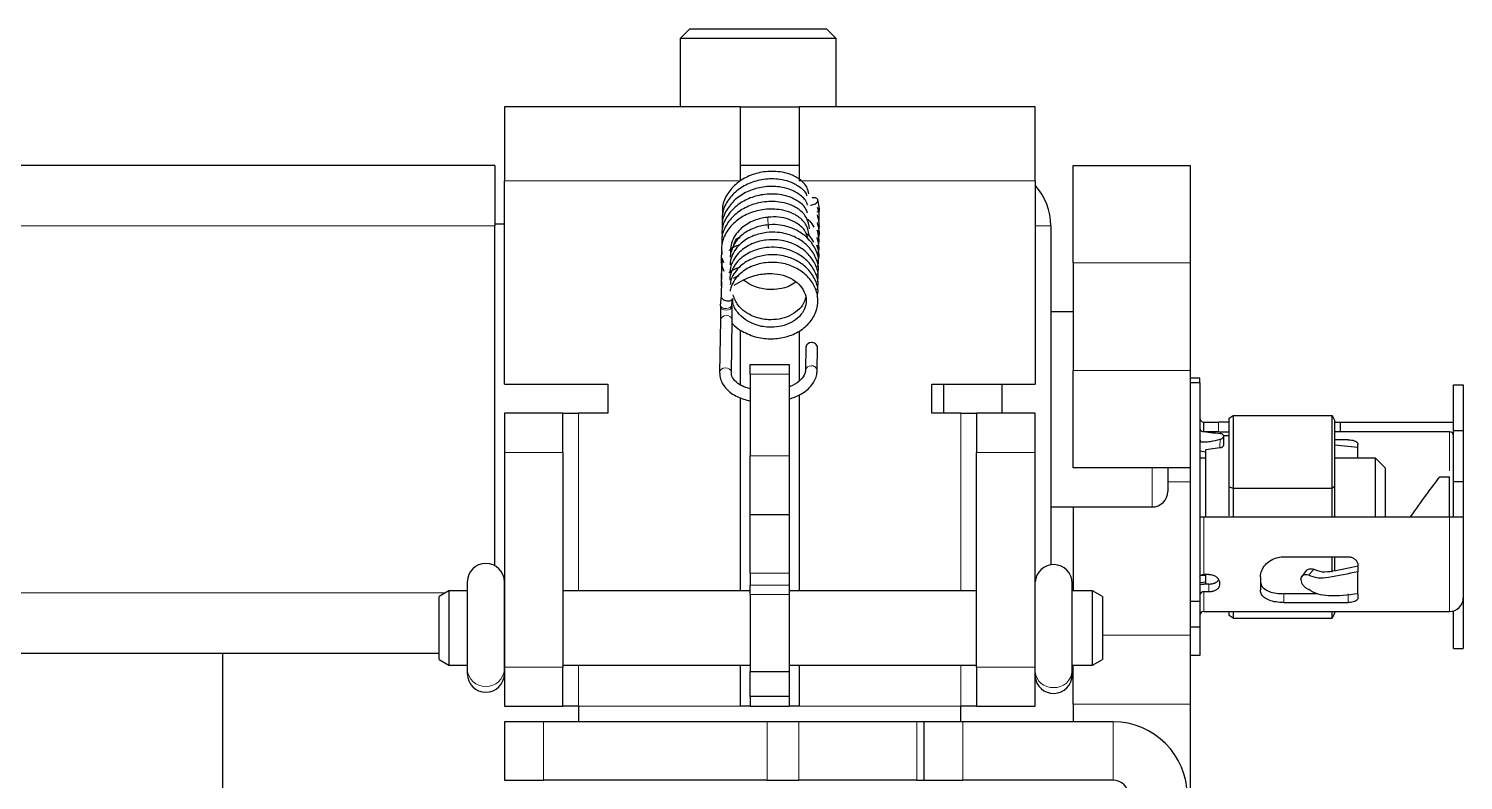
# Model space of a CAD drawing. Header units: millimetres. Extents: x -615 to 971, y 528 to 2003.
# Drawn here: x -76.4 to -2.9, y 574.2 to 612.7 of the extents above; entities that cross this region are included whole.
import ezdxf

# ---------------------------------------------------------------- set-up
doc = ezdxf.new("R2010")
doc.units = ezdxf.units.MM

msp = doc.modelspace()

# ---------------------------------------------------------------- linework, layer by layer
at = {"color": 7, "linetype": 'Continuous', "lineweight": 25}
for p, q in [((-42.558, 612.726), (-43.058, 612.226)), ((-42.558, 612.726), (-38.754, 612.726)), ((-38.754, 612.726), (-35.558, 612.726)), ((-35.058, 612.226), (-35.558, 612.726)), ((-43.058, 612.226), (-43.058, 608.726)), ((-38.711, 612.226), (-43.058, 612.226)), ((-35.058, 612.226), (-38.711, 612.226)), ((-35.058, 608.726), (-35.058, 612.226)), ((-52.058, 608.726), (-52.058, 604.926)), ((-39.958, 608.726), (-52.058, 608.726)), ((-39.958, 604.926), (-39.958, 608.726)), ((-39.958, 608.726), (-36.958, 608.726)), ((-24.858, 608.726), (-36.958, 608.726)), ((-36.958, 608.726), (-36.958, 604.926)), ((-24.858, 604.926), (-24.858, 608.726)), ((-52.558, 605.726), (-481.558, 605.726)), ((-52.558, 605.726), (-52.558, 602.626)), ((-36.958, 605.726), (-39.958, 605.726)), ((-22.908, 605.726), (-16.908, 605.726)), ((-22.908, 600.726), (-22.908, 605.726)), ((-16.908, 605.726), (-16.908, 600.726)), ((-52.058, 594.526), (-52.058, 604.926)), ((-24.858, 604.926), (-24.858, 594.526)), ((-35.911, 603.495), (-36.002, 603.973)), ((-35.907, 603.415), (-35.911, 603.495)), ((-35.905, 603.374), (-35.907, 603.415)), ((-52.558, 602.726), (-52.058, 602.726)), ((-52.558, 585.225), (-52.558, 602.626)), ((-24.058, 602.626), (-24.058, 585.263)), ((-40.223, 601.93), (-39.959, 602.077)), ((-40.919, 600.958), (-40.938, 600.269)), ((-40.915, 600.988), (-40.825, 600.757)), ((-40.933, 600.185), (-40.949, 599.534)), ((-40.926, 600.571), (-40.944, 599.878)), ((-40.321, 599.953), (-40.051, 600.106)), ((-22.908, 600.726), (-22.908, 595.226)), ((-16.908, 600.726), (-16.908, 595.226)), ((-40.94, 599.798), (-40.956, 599.097)), ((-40.946, 599.412), (-40.955, 599.026)), ((-40.951, 599.037), (-40.996, 598.554)), ((-40.396, 598.582), (-40.367, 598.9)), ((-40.996, 598.554), (-40.992, 598.474)), ((-40.393, 598.501), (-40.396, 598.582)), ((-22.908, 598.226), (-24.058, 598.226)), ((-40.979, 597.794), (-41.027, 595.118)), ((-40.427, 595.107), (-40.379, 597.783)), ((-39.958, 594.482), (-39.958, 597.285)), ((-36.958, 597.238), (-36.958, 594.681)), ((-36.609, 596.41), (-36.631, 595.221)), ((-36.031, 595.21), (-36.009, 596.399)), ((-39.458, 595.526), (-37.458, 595.526)), ((-39.458, 595.026), (-39.458, 595.526)), ((-39.458, 595.026), (-39.458, 590.842)), ((-37.458, 595.526), (-37.458, 595.026)), ((-37.458, 595.026), (-37.458, 590.842)), ((-36.63, 595.234), (-36.631, 595.221)), ((-22.908, 590.226), (-22.908, 595.226)), ((-16.908, 595.226), (-16.908, 590.226)), ((-52.058, 594.526), (-46.758, 594.526)), ((-46.758, 594.526), (-46.758, 593.026)), ((-30.158, 594.526), (-24.858, 594.526)), ((-30.158, 593.026), (-30.158, 594.526)), ((-29.558, 594.526), (-29.558, 593.026)), ((-26.558, 594.526), (-26.558, 593.026)), ((-16.408, 594.826), (-16.908, 594.826)), ((-16.408, 594.585), (-16.908, 594.585)), ((-16.408, 594.585), (-16.408, 594.826)), ((-16.408, 594.585), (-16.408, 583.404)), ((-3.408, 594.484), (-2.908, 594.484)), ((-3.408, 592.142), (-3.408, 594.484)), ((-2.908, 594.484), (-2.908, 592.142)), ((-39.958, 583.926), (-39.958, 593.821)), ((-36.958, 593.963), (-36.958, 583.926)), ((-49.058, 593.026), (-52.058, 593.026)), ((-52.058, 593.026), (-52.058, 591.026)), ((-49.058, 591.026), (-49.058, 593.026)), ((-49.058, 593.026), (-48.258, 593.026)), ((-46.758, 593.026), (-48.258, 593.026)), ((-28.658, 593.026), (-30.158, 593.026)), ((-28.658, 593.026), (-27.858, 593.026)), ((-27.858, 593.026), (-27.858, 591.026)), ((-24.858, 593.026), (-27.858, 593.026)), ((-24.858, 591.026), (-24.858, 593.026)), ((-14.908, 592.777), (-14.708, 592.919)), ((-14.908, 589.253), (-14.908, 592.777)), ((-14.708, 592.919), (-14.708, 589.195)), ((-14.708, 592.919), (-9.624, 592.919)), ((-9.624, 589.195), (-9.624, 592.919)), ((-9.624, 592.919), (-9.508, 592.672)), ((-16.208, 592.076), (-16.208, 592.576)), ((-16.208, 592.576), (-15.458, 592.576)), ((-15.458, 592.076), (-16.208, 592.076)), ((-14.908, 592.576), (-15.458, 592.576)), ((-15.458, 592.076), (-14.908, 592.076)), ((-9.508, 592.672), (-9.508, 589.295)), ((-9.508, 592.576), (-9.208, 592.576)), ((-9.208, 592.076), (-9.508, 592.076)), ((-9.208, 592.076), (-9.208, 592.576)), ((-9.208, 592.576), (-3.608, 592.576)), ((-3.608, 592.076), (-9.208, 592.076)), ((-3.408, 592.142), (-2.908, 592.142)), ((-3.408, 589.532), (-3.408, 592.142)), ((-2.908, 592.142), (-2.908, 589.532)), ((-15.394, 591.249), (-16.108, 591.149)), ((-15.208, 591.889), (-15.208, 591.814)), ((-14.908, 591.876), (-15.208, 591.876)), ((-8.808, 591.669), (-9.508, 591.669)), ((-8.308, 591.268), (-9.508, 591.386)), ((-8.308, 591.268), (-8.308, 591.431)), ((-8.308, 590.726), (-8.308, 591.268)), ((-52.058, 591.026), (-52.058, 580.026)), ((-49.058, 591.026), (-49.058, 580.026)), ((-39.458, 587.842), (-39.458, 590.842)), ((-37.458, 590.842), (-37.458, 587.842)), ((-27.858, 580.026), (-27.858, 591.026)), ((-24.858, 580.026), (-24.858, 591.026)), ((-16.408, 591.103), (-16.108, 591.06)), ((-16.108, 590.726), (-16.408, 590.726)), ((-16.108, 587.726), (-16.108, 591.149)), ((-7.408, 590.726), (-9.508, 590.726)), ((-6.908, 590.226), (-7.408, 590.726)), ((-7.408, 587.726), (-7.408, 590.726)), ((-16.908, 590.226), (-22.908, 590.226)), ((-18.058, 590.226), (-18.058, 589.026)), ((-16.908, 590.226), (-16.908, 589.514)), ((-6.908, 590.226), (-6.908, 587.726)), ((-4.108, 589.776), (-3.608, 589.776)), ((-16.908, 589.514), (-16.908, 581.656)), ((-14.908, 587.773), (-14.908, 589.253)), ((-14.908, 589.253), (-14.708, 589.195)), ((-14.708, 589.195), (-14.708, 587.726)), ((-14.708, 589.195), (-9.624, 589.195)), ((-9.624, 589.195), (-9.508, 589.295)), ((-9.624, 587.726), (-9.624, 589.195)), ((-9.508, 589.295), (-9.508, 587.755)), ((-3.408, 589.532), (-2.908, 589.532)), ((-3.408, 587.726), (-3.408, 589.532)), ((-2.908, 589.532), (-2.908, 587.726)), ((-39.458, 587.842), (-37.458, 587.842)), ((-39.458, 584.842), (-39.458, 587.842)), ((-37.458, 587.842), (-37.458, 584.842)), ((-24.058, 588.226), (-18.858, 588.226)), ((-22.908, 588.226), (-22.908, 583.926)), ((-16.408, 587.726), (-16.208, 587.726)), ((-16.208, 587.726), (-5.608, 587.726)), ((-9.537, 587.726), (-9.508, 587.755)), ((-5.608, 587.726), (-3.608, 587.726)), ((-3.608, 587.726), (-2.908, 587.726)), ((-2.908, 587.726), (-2.908, 583.576)), ((-12.108, 585.677), (-8.808, 585.677)), ((-9.624, 584.887), (-9.624, 585.677)), ((-9.508, 585.677), (-9.508, 584.948)), ((-39.458, 584.842), (-39.458, 584.225)), ((-37.458, 584.842), (-37.458, 584.225)), ((-16.367, 584.726), (-16.108, 584.726)), ((-15.958, 584.774), (-16.208, 584.774)), ((-16.108, 584.275), (-16.108, 584.774)), ((-13.308, 584.653), (-13.308, 583.975)), ((-10.959, 584.965), (-11.191, 584.671)), ((-10.918, 585.009), (-10.956, 584.963)), ((-8.308, 585.235), (-8.308, 584.91)), ((-8.308, 583.778), (-8.308, 584.91)), ((-54.908, 583.926), (-55.408, 583.638)), ((-53.962, 583.926), (-54.908, 583.926)), ((-54.908, 583.926), (-54.908, 580.126)), ((-53.962, 584.39), (-53.962, 579.903)), ((-52.062, 579.903), (-52.062, 584.39)), ((-52.058, 583.926), (-52.062, 583.926)), ((-39.458, 583.926), (-49.058, 583.926)), ((-39.458, 583.742), (-39.458, 584.225)), ((-37.458, 584.225), (-37.458, 583.742)), ((-27.858, 583.926), (-37.458, 583.926)), ((-22.96, 579.837), (-22.96, 584.325)), ((-21.908, 583.926), (-22.96, 583.926)), ((-21.408, 583.638), (-21.908, 583.926)), ((-21.908, 582.026), (-21.908, 583.926)), ((-16.408, 584.35), (-16.108, 584.393)), ((-15.958, 584.275), (-16.208, 584.275)), ((-15.408, 584.357), (-15.408, 584.238)), ((-11.236, 584.505), (-11.236, 584.534)), ((-55.408, 580.415), (-55.408, 583.638)), ((-39.458, 583.742), (-39.458, 579.8)), ((-37.458, 583.742), (-37.458, 579.8)), ((-21.408, 583.638), (-21.408, 582.026)), ((-16.908, 583.404), (-16.408, 583.404)), ((-16.408, 583.404), (-16.408, 582.094)), ((-15.958, 583.879), (-16.208, 583.879)), ((-10.389, 583.784), (-12.108, 583.784)), ((-12.108, 583.331), (-8.808, 583.331)), ((-8.308, 583.778), (-8.308, 583.566)), ((-2.908, 583.576), (-2.908, 580.969)), ((-16.208, 582.876), (-9.208, 582.876)), ((-14.908, 582.676), (-14.908, 582.876)), ((-14.708, 582.534), (-14.908, 582.676)), ((-14.708, 582.876), (-14.708, 582.534)), ((-14.708, 582.534), (-9.624, 582.534)), ((-9.624, 582.534), (-9.624, 582.876)), ((-9.508, 582.781), (-9.624, 582.534)), ((-9.508, 582.876), (-9.508, 582.781)), ((-9.208, 582.876), (-3.608, 582.876)), ((-3.408, 580.969), (-3.408, 582.906)), ((-21.908, 580.126), (-21.908, 582.026)), ((-21.408, 582.026), (-21.408, 580.415)), ((-16.908, 582.094), (-16.408, 582.094)), ((-16.408, 582.094), (-16.408, 580.626)), ((-16.908, 581.656), (-16.908, 578.12)), ((-3.408, 580.969), (-2.908, 580.969)), ((-55.408, 580.726), (-478.608, 580.726)), ((-66.508, 580.726), (-66.508, 567.326)), ((-55.408, 580.415), (-54.908, 580.126)), ((-21.908, 580.126), (-21.408, 580.415)), ((-16.408, 580.626), (-16.908, 580.626)), ((-54.908, 580.126), (-53.962, 580.126)), ((-53.962, 579.903), (-53.962, 579.69)), ((-52.062, 580.126), (-52.058, 580.126)), ((-52.062, 579.69), (-52.062, 579.903)), ((-52.058, 580.026), (-52.058, 578.026)), ((-49.058, 580.126), (-39.458, 580.126)), ((-49.058, 578.026), (-49.058, 580.026)), ((-39.958, 578.026), (-39.958, 580.126)), ((-39.458, 579.8), (-37.458, 579.8)), ((-39.458, 578.526), (-39.458, 579.8)), ((-37.458, 580.126), (-27.858, 580.126)), ((-37.458, 579.8), (-37.458, 578.526)), ((-36.958, 580.126), (-36.958, 578.026)), ((-27.858, 580.026), (-27.858, 578.026)), ((-24.858, 578.026), (-24.858, 580.026)), ((-22.96, 580.126), (-21.908, 580.126)), ((-22.96, 579.625), (-22.96, 579.837)), ((-22.908, 578.12), (-22.908, 580.126)), ((-52.058, 578.026), (-49.058, 578.026)), ((-48.258, 578.026), (-49.058, 578.026)), ((-48.258, 578.026), (-48.258, 577.226)), ((-39.458, 578.026), (-39.958, 578.026)), ((-37.458, 578.526), (-39.458, 578.526)), ((-39.458, 578.526), (-39.458, 578.026)), ((-39.458, 578.026), (-37.458, 578.026)), ((-37.458, 578.526), (-37.458, 578.026)), ((-36.958, 578.026), (-37.458, 578.026)), ((-27.858, 578.026), (-28.658, 578.026)), ((-28.658, 577.226), (-28.658, 578.026)), ((-27.858, 578.026), (-24.858, 578.026)), ((-22.908, 578.12), (-22.908, 577.226)), ((-16.908, 578.12), (-16.908, 573.503)), ((-52.058, 577.226), (-52.058, 574.226)), ((-50.058, 577.226), (-52.058, 577.226)), ((-38.6, 577.226), (-50.058, 577.226)), ((-36.961, 577.226), (-38.6, 577.226)), ((-30.92, 577.226), (-36.961, 577.226)), ((-30.558, 577.226), (-30.92, 577.226)), ((-30.558, 577.226), (-30.558, 574.226)), ((-28.558, 577.226), (-30.558, 577.226)), ((-20.858, 577.226), (-28.558, 577.226)), ((-52.058, 574.226), (-50.058, 574.226)), ((-38.6, 574.226), (-50.058, 574.226)), ((-38.6, 574.226), (-36.961, 574.226)), ((-30.92, 574.226), (-36.961, 574.226)), ((-30.92, 574.226), (-30.558, 574.226)), ((-30.558, 574.226), (-28.558, 574.226)), ((-20.858, 574.226), (-28.558, 574.226))]:
    msp.add_line(p, q, dxfattribs=at)
at = {"color": 8, "linetype": 'Continuous', "lineweight": 18}
for p, q in [((-52.058, 604.926), (-39.958, 604.926)), ((-36.958, 604.926), (-24.858, 604.926)), ((-52.558, 602.626), (-481.558, 602.626)), ((-24.858, 602.626), (-24.058, 602.626)), ((-16.908, 600.726), (-22.908, 600.726)), ((-37.458, 595.026), (-39.458, 595.026)), ((-22.908, 595.226), (-16.908, 595.226)), ((-48.258, 593.026), (-48.258, 583.926)), ((-28.658, 583.926), (-28.658, 593.026)), ((-15.458, 592.576), (-15.458, 592.076)), ((-3.608, 590.086), (-3.608, 592.076)), ((-52.058, 591.026), (-49.058, 591.026)), ((-39.458, 590.842), (-37.458, 590.842)), ((-27.858, 591.026), (-24.858, 591.026)), ((-18.858, 588.226), (-18.858, 590.226)), ((-16.908, 589.514), (-18.058, 589.514)), ((-16.208, 587.726), (-16.208, 584.774)), ((-3.608, 582.876), (-3.608, 587.726)), ((-37.458, 584.842), (-39.458, 584.842)), ((-39.458, 584.225), (-37.458, 584.225)), ((-15.958, 583.879), (-15.958, 584.275)), ((-55.082, 583.826), (-478.935, 583.826)), ((-37.458, 583.742), (-39.458, 583.742)), ((-16.208, 583.879), (-16.208, 582.876)), ((-12.108, 583.784), (-12.108, 583.331)), ((-8.808, 583.331), (-8.808, 583.784)), ((-21.408, 581.656), (-16.908, 581.656)), ((-49.058, 580.026), (-52.058, 580.026)), ((-48.258, 580.126), (-48.258, 578.026)), ((-28.658, 578.026), (-28.658, 580.126)), ((-24.858, 580.026), (-27.858, 580.026)), ((-48.258, 578.026), (-39.958, 578.026)), ((-36.958, 578.026), (-28.658, 578.026)), ((-16.908, 578.12), (-22.908, 578.12)), ((-50.058, 574.226), (-50.058, 577.226)), ((-38.6, 577.226), (-38.6, 574.226)), ((-36.961, 574.226), (-36.961, 577.226)), ((-30.92, 577.226), (-30.92, 574.226)), ((-28.558, 574.226), (-28.558, 577.226)), ((-20.858, 574.226), (-20.858, 577.226))]:
    msp.add_line(p, q, dxfattribs=at)
at = {"color": 8, "linetype": 'Continuous', "lineweight": 18, "flags": 128}
for points in [[(-40.996, 598.554), (-40.974, 598.493), (-40.91, 598.437), (-40.814, 598.4), (-40.699, 598.39)], [(-40.992, 598.474), (-40.971, 598.413), (-40.907, 598.357), (-40.81, 598.32), (-40.696, 598.309)], [(-40.699, 598.39), (-40.584, 598.406), (-40.486, 598.447), (-40.42, 598.506), (-40.396, 598.575), (-40.396, 598.581)], [(-40.696, 598.309), (-40.581, 598.325), (-40.483, 598.366), (-40.417, 598.426), (-40.393, 598.495), (-40.393, 598.501)], [(-40.69, 598.03), (-40.575, 598.014), (-40.475, 597.964), (-40.407, 597.887), (-40.379, 597.795), (-40.379, 597.783)], [(-40.739, 595.354), (-40.623, 595.338), (-40.523, 595.288), (-40.455, 595.211), (-40.428, 595.12), (-40.427, 595.11)]]:
    msp.add_lwpolyline(points, dxfattribs=at)
at = {"color": 7, "linetype": 'Continuous', "lineweight": 25, "flags": 128}
for points in [[(-3.608, 592.576), (-3.472, 592.563), (-3.408, 592.547)], [(-16.408, 584.652), (-16.404, 584.676), (-16.393, 584.699), (-16.375, 584.72), (-16.35, 584.738), (-16.319, 584.753), (-16.285, 584.765), (-16.247, 584.772), (-16.208, 584.774)], [(-16.408, 584.252), (-16.345, 584.265), (-16.208, 584.275)]]:
    msp.add_lwpolyline(points, dxfattribs=at)
at = {"color": 7, "linetype": 'Continuous', "lineweight": 25}
for centre, radius, start, end in [((-27.158, 602.626), 3.1, 0, 42.10345), ((-37.223, 602.685), 1.321, 180.03812, 188.14499), ((-36.341, 596.375), 0.271, 85.73425, 172.68849), ((-36.283, 596.373), 0.275, 5.44423, 97.76212), ((-16.208, 592.776), 0.2, 180, 270), ((-3.608, 591.876), 0.2, 0, 90), ((-16.309, 590.808), 0.0996, 183.92792, 234.46683), ((-18.858, 589.026), 0.8, 270, 360), ((-53.012, 584.39), 0.95, 0, 180), ((-23.91, 584.325), 0.95, 0, 176.43864), ((-16.227, 583.697), 0.183, 84.18756, 172.66613), ((-3.608, 583.576), 0.7, 270, 0), ((-16.208, 582.676), 0.2, 90, 180), ((-53.012, 579.69), 0.95, 180, 360), ((-23.91, 579.625), 0.95, 183.56136, 0), ((-20.858, 573.426), 3.8, 0, 90), ((-20.858, 573.426), 0.8, 0, 90)]:
    msp.add_arc(centre, radius, start, end, dxfattribs=at)
at = {"color": 8, "linetype": 'Continuous', "lineweight": 18}
for centre, radius, start, end in [((-32.547, 602.951), 6.004, 178.95899, 182.54389), ((-36.091, 603.511), 0.181, 283.90594, 354.86143), ((-36.043, 603.414), 0.136, 306.99505, 0.34312), ((-40.71, 597.759), 0.271, 85.73425, 172.68849), ((-40.759, 595.083), 0.271, 85.73561, 172.67092), ((-36.361, 595.183), 0.274, 86.00044, 169.28545), ((-36.305, 595.184), 0.275, 5.45357, 97.76132), ((-53.053, 579.948), 0.91, 182.83874, 272.58194), ((-52.971, 579.948), 0.91, 267.41806, 357.16126), ((-23.949, 579.887), 0.915, 186.49577, 272.45998), ((-23.869, 579.883), 0.91, 267.41806, 357.16126)]:
    msp.add_arc(centre, radius, start, end, dxfattribs=at)
at = {"color": 7, "linetype": 'Continuous', "lineweight": 25}
for points, knots in [([(-36.457, 604.26), (-36.479, 604.369), (-36.54, 604.667), (-36.896, 605.019), (-37.393, 605.281), (-38.025, 605.429), (-38.757, 605.426), (-39.523, 605.215), (-40.17, 604.831), (-40.647, 604.289), (-40.905, 603.732), (-40.887, 603.373), (-40.881, 603.245)], [0, 0, 0, 0, 0.061184, 0.167124, 0.262005, 0.341887, 0.468086, 0.582541, 0.696734, 0.81293, 0.933799, 1, 1, 1, 1]), ([(-36.53, 603.689), (-36.54, 603.73), (-36.596, 603.957), (-36.923, 604.248), (-37.415, 604.511), (-38.049, 604.657), (-38.781, 604.651), (-39.546, 604.438), (-40.191, 604.052), (-40.666, 603.509), (-40.921, 602.952), (-40.902, 602.594), (-40.895, 602.468)], [0, 0, 0, 0, 0.024449, 0.134638, 0.233267, 0.316321, 0.447647, 0.56667, 0.685347, 0.806277, 0.931998, 1, 1, 1, 1]), ([(-36.547, 604.164), (-36.55, 604.174), (-36.602, 604.368), (-36.916, 604.631), (-37.403, 604.897), (-38.037, 605.043), (-38.769, 605.039), (-39.535, 604.826), (-40.18, 604.442), (-40.657, 603.899), (-40.913, 603.342), (-40.894, 602.983), (-40.888, 602.857)], [0, 0, 0, 0, 0.006133, 0.118338, 0.2188, 0.30339, 0.437085, 0.558298, 0.679195, 0.8023, 0.930319, 1, 1, 1, 1]), ([(-36.416, 602.467), (-36.454, 602.668), (-36.527, 603.058), (-36.935, 603.484), (-37.44, 603.741), (-38.072, 603.885), (-38.805, 603.877), (-39.569, 603.661), (-40.212, 603.273), (-40.685, 602.728), (-40.936, 602.172), (-40.916, 601.816), (-40.909, 601.691)], [0, 0, 0, 0, 0.1062263, 0.2072719, 0.2976652, 0.3738035, 0.4942917, 0.6034203, 0.7121628, 0.8231288, 0.9384245, 1, 1, 1, 1]), ([(-36.53, 603.271), (-36.542, 603.324), (-36.6, 603.563), (-36.932, 603.864), (-37.427, 604.126), (-38.061, 604.271), (-38.793, 604.264), (-39.558, 604.049), (-40.201, 603.663), (-40.675, 603.119), (-40.928, 602.562), (-40.909, 602.205), (-40.902, 602.08)], [0, 0, 0, 0, 0.0311371, 0.1406211, 0.2385913, 0.3211011, 0.451619, 0.5698715, 0.6877423, 0.8079366, 0.9328576, 1, 1, 1, 1]), ([(-36.379, 603.691), (-36.35, 603.693), (-36.283, 603.695), (-36.175, 603.733), (-36.078, 603.792), (-36.013, 603.865), (-35.989, 603.94), (-36.01, 604.005), (-36.074, 604.051), (-36.169, 604.072), (-36.245, 604.061), (-36.283, 604.056)], [0, 0, 0, 0, 0.092276, 0.205742, 0.319207, 0.432673, 0.546138, 0.659604, 0.773069, 0.886535, 1, 1, 1, 1]), ([(-36.423, 602.081), (-36.461, 602.282), (-36.536, 602.674), (-36.946, 603.1), (-37.452, 603.356), (-38.084, 603.499), (-38.817, 603.49), (-39.581, 603.272), (-40.222, 602.883), (-40.696, 602.338), (-40.957, 601.735), (-40.928, 601.33), (-40.915, 601.157)], [0, 0, 0, 0, 0.104296, 0.202934, 0.291149, 0.365462, 0.483109, 0.589629, 0.695738, 0.804096, 0.916648, 1, 1, 1, 1]), ([(-38.55, 603.062), (-38.566, 603.061), (-38.804, 603.046), (-39.29, 602.92), (-39.838, 602.608), (-40.202, 602.215), (-40.403, 601.846), (-40.491, 601.452), (-40.475, 601.221), (-40.468, 601.104)], [0, 0, 0, 0, 0.01518, 0.217414, 0.450577, 0.582747, 0.72073, 0.859241, 1, 1, 1, 1]), ([(-36.504, 601.942), (-36.529, 602.057), (-36.595, 602.36), (-36.96, 602.715), (-37.462, 602.968), (-38.002, 603.101), (-38.364, 603.083), (-38.547, 603.074)], [0, 0, 0, 0, 0.151607, 0.400003, 0.622084, 0.809197, 1, 1, 1, 1]), ([(-35.986, 602.305), (-35.971, 602.339), (-35.902, 602.495), (-35.918, 602.801), (-35.98, 603.058), (-36.012, 603.187)], [0, 0, 0, 0, 0.121305, 0.558409, 1, 1, 1, 1]), ([(-35.937, 602.829), (-35.925, 602.946), (-35.901, 603.195), (-35.969, 603.442), (-36.005, 603.574)], [0, 0, 0, 0, 0.4686726, 1, 1, 1, 1]), ([(-36.007, 600.138), (-35.99, 600.214), (-35.924, 600.504), (-36.074, 601.013), (-36.436, 601.567), (-36.973, 601.982), (-37.532, 602.216), (-38.087, 602.313), (-38.654, 602.303), (-39.314, 602.148), (-39.86, 601.83), (-40.224, 601.435), (-40.418, 601.068), (-40.494, 600.78), (-40.489, 600.646), (-40.488, 600.628)], [0, 0, 0, 0, 0.039759, 0.151422, 0.260898, 0.359607, 0.457072, 0.522051, 0.602454, 0.695291, 0.802476, 0.863214, 0.9266, 0.990206, 1, 1, 1, 1]), ([(-36, 600.523), (-35.983, 600.598), (-35.917, 600.887), (-36.065, 601.396), (-36.426, 601.95), (-36.962, 602.366), (-37.52, 602.601), (-38.075, 602.699), (-38.642, 602.69), (-39.303, 602.536), (-39.849, 602.219), (-40.214, 601.825), (-40.409, 601.458), (-40.485, 601.17), (-40.48, 601.036), (-40.48, 601.018)], [0, 0, 0, 0, 0.039358, 0.151046, 0.260583, 0.359351, 0.456825, 0.521824, 0.60227, 0.695179, 0.802373, 0.863126, 0.926539, 0.990184, 1, 1, 1, 1]), ([(-36.524, 602.967), (-36.49, 602.938), (-36.35, 602.818), (-36.264, 602.675), (-36.2, 602.567)], [0, 0, 0, 0, 0.248613, 1, 1, 1, 1]), ([(-36.019, 601.485), (-35.996, 601.538), (-35.867, 601.832), (-35.954, 602.151), (-36.026, 602.414)], [0, 0, 0, 0, 0.176922, 1, 1, 1, 1]), ([(-35.992, 601.921), (-35.977, 601.955), (-35.858, 602.234), (-35.944, 602.536), (-36.019, 602.801)], [0, 0, 0, 0, 0.124356, 1, 1, 1, 1]), ([(-40.524, 601.373), (-40.521, 601.376), (-40.385, 601.542), (-40.193, 601.605), (-40.005, 601.667)], [0, 0, 0, 0, 0.019176, 1, 1, 1, 1]), ([(-36.021, 599.368), (-36.004, 599.446), (-35.939, 599.737), (-36.091, 600.248), (-36.457, 600.8), (-36.995, 601.214), (-37.556, 601.446), (-38.111, 601.541), (-38.678, 601.529), (-39.338, 601.372), (-39.882, 601.052), (-40.245, 600.656), (-40.437, 600.288), (-40.512, 600), (-40.506, 599.866), (-40.505, 599.848)], [0, 0, 0, 0, 0.04056, 0.152172, 0.261527, 0.360118, 0.457567, 0.522504, 0.602821, 0.695513, 0.802684, 0.863391, 0.926722, 0.99025, 1, 1, 1, 1]), ([(-36.014, 599.753), (-35.997, 599.83), (-35.932, 600.121), (-36.082, 600.631), (-36.446, 601.183), (-36.984, 601.598), (-37.544, 601.831), (-38.099, 601.927), (-38.666, 601.916), (-39.326, 601.76), (-39.871, 601.441), (-40.235, 601.046), (-40.428, 600.678), (-40.503, 600.39), (-40.497, 600.256), (-40.496, 600.238)], [0, 0, 0, 0, 0.040159, 0.151798, 0.261213, 0.359862, 0.45732, 0.522277, 0.602638, 0.695402, 0.80258, 0.863302, 0.926661, 0.990228, 1, 1, 1, 1]), ([(-40.311, 601.523), (-40.308, 601.588), (-40.303, 601.746), (-40.209, 601.886), (-40.153, 601.969)], [0, 0, 0, 0, 0.406229, 1, 1, 1, 1]), ([(-36.595, 602.247), (-36.541, 602.202), (-36.38, 602.067), (-36.28, 601.904), (-36.214, 601.794)], [0, 0, 0, 0, 0.3291409, 1, 1, 1, 1]), ([(-35.981, 600.849), (-35.977, 600.859), (-35.877, 601.109), (-35.96, 601.38), (-36.04, 601.641)], [0, 0, 0, 0, 0.03738, 1, 1, 1, 1]), ([(-35.997, 601.175), (-35.985, 601.203), (-35.872, 601.473), (-35.957, 601.766), (-36.033, 602.028)], [0, 0, 0, 0, 0.104944, 1, 1, 1, 1]), ([(-40.912, 601.345), (-40.946, 601.113), (-40.998, 600.76), (-40.858, 600.427), (-40.809, 600.312)], [0, 0, 0, 0, 0.654086, 1, 1, 1, 1]), ([(-36.028, 598.983), (-36.011, 599.062), (-35.946, 599.354), (-36.1, 599.865), (-36.467, 600.417), (-37.006, 600.83), (-37.567, 601.06), (-38.123, 601.155), (-38.691, 601.142), (-39.349, 600.984), (-39.895, 600.663), (-40.252, 600.267), (-40.44, 599.932), (-40.475, 599.716), (-40.49, 599.626)], [0, 0, 0, 0, 0.04217, 0.157055, 0.269578, 0.371023, 0.471345, 0.538179, 0.620825, 0.716182, 0.826515, 0.889, 0.954175, 1, 1, 1, 1]), ([(-40.543, 600.211), (-40.543, 600.211), (-40.404, 600.376), (-40.213, 600.441), (-40.024, 600.505)], [0, 0, 0, 0, 0.0043085, 1, 1, 1, 1]), ([(-40.382, 597.625), (-40.378, 597.62), (-40.274, 597.484), (-39.89, 597.223), (-39.25, 596.921), (-38.451, 596.808), (-37.687, 596.892), (-36.984, 597.168), (-36.418, 597.619), (-36.061, 598.202), (-35.952, 598.846), (-36.098, 599.482), (-36.479, 600.034), (-37.017, 600.445), (-37.579, 600.675), (-38.135, 600.769), (-38.703, 600.755), (-39.361, 600.596), (-39.907, 600.274), (-40.262, 599.878), (-40.443, 599.556), (-40.477, 599.354), (-40.49, 599.279)], [0, 0, 0, 0, 0.001739, 0.04451, 0.111438, 0.17172, 0.231589, 0.292281, 0.355433, 0.417856, 0.478483, 0.541525, 0.603252, 0.6589, 0.713959, 0.750631, 0.795969, 0.848267, 0.908822, 0.94311, 0.978867, 1, 1, 1, 1]), ([(-40.28, 599.591), (-40.127, 599.685), (-39.748, 599.916), (-39.2, 600.109), (-38.683, 600.181), (-38.26, 600.195), (-37.766, 600.118), (-37.25, 599.89), (-36.853, 599.551), (-36.618, 599.138), (-36.568, 598.696), (-36.701, 598.265), (-37.008, 597.886), (-37.455, 597.607), (-37.978, 597.448), (-38.466, 597.419), (-38.914, 597.475), (-39.327, 597.599), (-39.758, 597.829), (-40.134, 598.194), (-40.367, 598.585), (-40.356, 598.841), (-40.353, 598.914)], [0, 0, 0, 0, 0.057394, 0.141498, 0.174187, 0.201896, 0.256454, 0.310564, 0.365182, 0.421617, 0.477061, 0.530811, 0.586875, 0.64209, 0.692196, 0.74194, 0.774764, 0.814829, 0.860627, 0.913439, 0.975288, 1, 1, 1, 1]), ([(-37.129, 599.751), (-37.237, 599.676), (-37.476, 599.511), (-37.965, 599.379), (-38.451, 599.352), (-38.9, 599.411), (-39.306, 599.542), (-39.629, 599.696), (-39.763, 599.834), (-39.794, 599.865)], [0, 0, 0, 0, 0.150866, 0.334169, 0.516574, 0.636791, 0.783372, 0.95072, 1, 1, 1, 1]), ([(-40.946, 599.036), (-40.949, 599.029), (-40.962, 599.001), (-40.938, 598.942), (-40.876, 598.873), (-40.778, 598.816), (-40.701, 598.799), (-40.662, 598.79)], [0, 0, 0, 0, 0.07364, 0.30523, 0.53682, 0.76841, 1, 1, 1, 1]), ([(-40.662, 598.79), (-40.623, 598.787), (-40.546, 598.78), (-40.448, 598.806), (-40.382, 598.851), (-40.373, 598.892), (-40.368, 598.91)], [0, 0, 0, 0, 0.2620712, 0.5241424, 0.7862136, 1, 1, 1, 1]), ([(-36.629, 598.959), (-36.653, 598.859), (-36.711, 598.612), (-37.008, 598.271), (-37.45, 597.992), (-37.975, 597.834), (-38.463, 597.805), (-38.911, 597.862), (-39.325, 597.987), (-39.75, 598.218), (-40.147, 598.582), (-40.275, 598.909), (-40.343, 599.086)], [0, 0, 0, 0, 0.079664, 0.195766, 0.310074, 0.413804, 0.516835, 0.584804, 0.667751, 0.762541, 0.871932, 1, 1, 1, 1]), ([(-40.992, 598.474), (-40.99, 598.42), (-40.985, 598.315), (-40.981, 598.127), (-40.978, 597.956), (-40.978, 597.848), (-40.979, 597.805), (-40.979, 597.794)], [0, 0, 0, 0, 0.241788, 0.476448, 0.71323, 0.929509, 1, 1, 1, 1]), ([(-40.379, 597.783), (-40.379, 597.829), (-40.378, 597.923), (-40.38, 598.118), (-40.385, 598.326), (-40.39, 598.443), (-40.393, 598.501)], [0, 0, 0, 0, 0.24318, 0.501797, 0.749272, 1, 1, 1, 1]), ([(-41.027, 595.118), (-41.018, 595), (-40.994, 594.696), (-40.703, 594.249), (-40.182, 593.854), (-39.695, 593.719), (-39.458, 593.653)], [0, 0, 0, 0, 0.171378, 0.44156, 0.728252, 1, 1, 1, 1]), ([(-39.458, 594.278), (-39.607, 594.322), (-39.957, 594.426), (-40.296, 594.71), (-40.42, 594.944), (-40.426, 595.073), (-40.427, 595.107)], [0, 0, 0, 0, 0.240048, 0.562087, 0.882317, 1, 1, 1, 1]), ([(-36.631, 595.221), (-36.636, 595.168), (-36.652, 595.017), (-36.845, 594.743), (-37.151, 594.492), (-37.402, 594.41), (-37.458, 594.392)], [0, 0, 0, 0, 0.19706, 0.559349, 0.901347, 1, 1, 1, 1]), ([(-37.458, 593.756), (-37.251, 593.83), (-36.773, 594), (-36.281, 594.444), (-36.055, 594.889), (-36.036, 595.144), (-36.031, 595.21)], [0, 0, 0, 0, 0.259805, 0.600472, 0.896035, 1, 1, 1, 1]), ([(-16.408, 592.264), (-16.407, 592.245), (-16.405, 592.209), (-16.388, 592.159), (-16.352, 592.11), (-16.281, 592.099), (-16.233, 592.093), (-16.208, 592.09)], [0, 0, 0, 0, 0.195302, 0.377541, 0.538909, 0.761383, 1, 1, 1, 1]), ([(-16.101, 592.076), (-16.022, 592.067), (-15.771, 592.035), (-15.531, 592.007), (-15.366, 591.987)], [0, 0, 0, 0, 0.3134573, 1, 1, 1, 1]), ([(-15.208, 591.889), (-15.211, 591.901), (-15.216, 591.927), (-15.257, 591.959), (-15.31, 591.978), (-15.351, 591.985), (-15.366, 591.987)], [0, 0, 0, 0, 0.266311, 0.549123, 0.829777, 1, 1, 1, 1]), ([(-16.408, 591.704), (-16.407, 591.686), (-16.405, 591.65), (-16.388, 591.603), (-16.35, 591.557), (-16.274, 591.555), (-16.113, 591.558), (-15.801, 591.591), (-15.531, 591.656), (-15.366, 591.695)], [0, 0, 0, 0, 0.052051, 0.100621, 0.143629, 0.208426, 0.277664, 0.558659, 1, 1, 1, 1]), ([(-15.285, 591.281), (-15.298, 591.276), (-15.33, 591.261), (-15.37, 591.254), (-15.394, 591.249)], [0, 0, 0, 0, 0.40435, 1, 1, 1, 1]), ([(-15.366, 591.695), (-15.342, 591.703), (-15.293, 591.717), (-15.24, 591.752), (-15.212, 591.785), (-15.209, 591.806), (-15.208, 591.814)], [0, 0, 0, 0, 0.266331, 0.548449, 0.829136, 1, 1, 1, 1]), ([(-15.208, 591.383), (-15.211, 591.369), (-15.216, 591.343), (-15.249, 591.307), (-15.277, 591.288), (-15.285, 591.281)], [0, 0, 0, 0, 0.4045915, 0.8091756, 1, 1, 1, 1]), ([(-15.208, 591.814), (-15.208, 591.787), (-15.208, 591.716), (-15.208, 591.602), (-15.208, 591.485), (-15.208, 591.413), (-15.208, 591.383)], [0, 0, 0, 0, 0.190015, 0.497902, 0.793065, 1, 1, 1, 1]), ([(-8.808, 591.669), (-8.752, 591.667), (-8.64, 591.662), (-8.49, 591.625), (-8.377, 591.567), (-8.317, 591.499), (-8.311, 591.451), (-8.308, 591.431)], [0, 0, 0, 0, 0.214385, 0.428772, 0.643033, 0.856802, 1, 1, 1, 1]), ([(-5.608, 587.726), (-5.328, 588.121), (-4.828, 588.826), (-4.328, 589.486), (-4.108, 589.776)], [0, 0, 0, 0, 0.559911, 1, 1, 1, 1]), ([(-3.608, 587.726), (-3.608, 588.121), (-3.608, 588.826), (-3.608, 589.486), (-3.608, 589.776)], [0, 0, 0, 0, 0.559866, 1, 1, 1, 1]), ([(-13.308, 584.653), (-13.296, 584.759), (-13.271, 584.972), (-13.071, 585.278), (-12.774, 585.518), (-12.435, 585.656), (-12.205, 585.67), (-12.108, 585.677)], [0, 0, 0, 0, 0.212833, 0.42585, 0.635542, 0.846587, 1, 1, 1, 1]), ([(-8.808, 585.677), (-8.752, 585.672), (-8.64, 585.662), (-8.49, 585.584), (-8.377, 585.471), (-8.317, 585.347), (-8.311, 585.267), (-8.308, 585.235)], [0, 0, 0, 0, 0.214445, 0.428893, 0.643239, 0.857188, 1, 1, 1, 1]), ([(-15.958, 584.774), (-15.896, 584.769), (-15.773, 584.759), (-15.608, 584.685), (-15.484, 584.577), (-15.418, 584.461), (-15.411, 584.386), (-15.408, 584.357)], [0, 0, 0, 0, 0.214393, 0.428789, 0.643061, 0.856854, 1, 1, 1, 1]), ([(-10.832, 584.728), (-10.881, 584.74), (-10.978, 584.764), (-11.103, 584.744), (-11.193, 584.684), (-11.232, 584.606), (-11.235, 584.55), (-11.236, 584.534)], [0, 0, 0, 0, 0.225867, 0.451734, 0.677598, 0.903479, 1, 1, 1, 1]), ([(-10.918, 585.009), (-10.911, 585.014), (-10.876, 585.041), (-10.792, 585.067), (-10.677, 585.063), (-10.605, 585.042), (-10.582, 585.035)], [0, 0, 0, 0, 0.0886958, 0.4577393, 0.8266943, 1, 1, 1, 1]), ([(-8.308, 584.91), (-8.807, 584.802), (-9.478, 584.656), (-10.373, 584.545), (-10.677, 584.667), (-10.832, 584.728)], [0, 0, 0, 0, 0.587693, 0.790818, 1, 1, 1, 1]), ([(-8.308, 585.2), (-8.738, 585.103), (-9.329, 584.968), (-10.143, 584.854), (-10.434, 584.974), (-10.582, 585.035)], [0, 0, 0, 0, 0.56666, 0.780905, 1, 1, 1, 1]), ([(-15.958, 584.275), (-15.896, 584.279), (-15.772, 584.286), (-15.61, 584.345), (-15.496, 584.419), (-15.464, 584.48), (-15.453, 584.502)], [0, 0, 0, 0, 0.28124, 0.562484, 0.843527, 1, 1, 1, 1]), ([(-15.408, 584.238), (-15.414, 584.196), (-15.426, 584.111), (-15.52, 584.004), (-15.659, 583.925), (-15.814, 583.885), (-15.917, 583.88), (-15.958, 583.879)], [0, 0, 0, 0, 0.214305, 0.42865, 0.642279, 0.856223, 1, 1, 1, 1]), ([(-13.308, 584.444), (-13.296, 584.359), (-13.272, 584.188), (-13.073, 583.993), (-12.778, 583.861), (-12.439, 583.794), (-12.207, 583.787), (-12.108, 583.784)], [0, 0, 0, 0, 0.212376, 0.424979, 0.633479, 0.843609, 1, 1, 1, 1]), ([(-12.108, 583.331), (-12.243, 583.336), (-12.513, 583.347), (-12.872, 583.438), (-13.142, 583.587), (-13.287, 583.775), (-13.302, 583.916), (-13.308, 583.975)], [0, 0, 0, 0, 0.213238, 0.42649, 0.63916, 0.849598, 1, 1, 1, 1]), ([(-11.236, 584.505), (-11.231, 584.464), (-11.221, 584.38), (-11.146, 584.245), (-11.035, 584.121), (-10.922, 584.039), (-10.853, 584.005), (-10.832, 583.995)], [0, 0, 0, 0, 0.225883, 0.451767, 0.67765, 0.903524, 1, 1, 1, 1]), ([(-8.308, 583.778), (-8.807, 583.715), (-9.478, 583.63), (-10.373, 583.736), (-10.677, 583.908), (-10.832, 583.995)], [0, 0, 0, 0, 0.587693, 0.790818, 1, 1, 1, 1]), ([(-8.308, 583.566), (-8.314, 583.537), (-8.325, 583.48), (-8.41, 583.411), (-8.537, 583.36), (-8.677, 583.335), (-8.771, 583.332), (-8.808, 583.331)], [0, 0, 0, 0, 0.214373, 0.428779, 0.642592, 0.856666, 1, 1, 1, 1])]:
    msp.add_open_spline(points, degree=3, knots=knots, dxfattribs=at)
at = {"color": 8, "linetype": 'Continuous', "lineweight": 18}
for points, knots in [([(-15.394, 591.249), (-15.393, 591.284), (-15.389, 591.361), (-15.382, 591.481), (-15.374, 591.596), (-15.369, 591.667), (-15.366, 591.695), (-15.366, 591.695)], [0, 0, 0, 0, 0.23003, 0.514952, 0.811013, 0.999883, 1, 1, 1, 1]), ([(-10.582, 585.035), (-10.602, 585.01), (-10.644, 584.959), (-10.712, 584.876), (-10.775, 584.799), (-10.816, 584.748), (-10.832, 584.728)], [0, 0, 0, 0, 0.246022, 0.497638, 0.810556, 1, 1, 1, 1])]:
    msp.add_open_spline(points, degree=3, knots=knots, dxfattribs=at)

doc.saveas('drawing.dxf')
